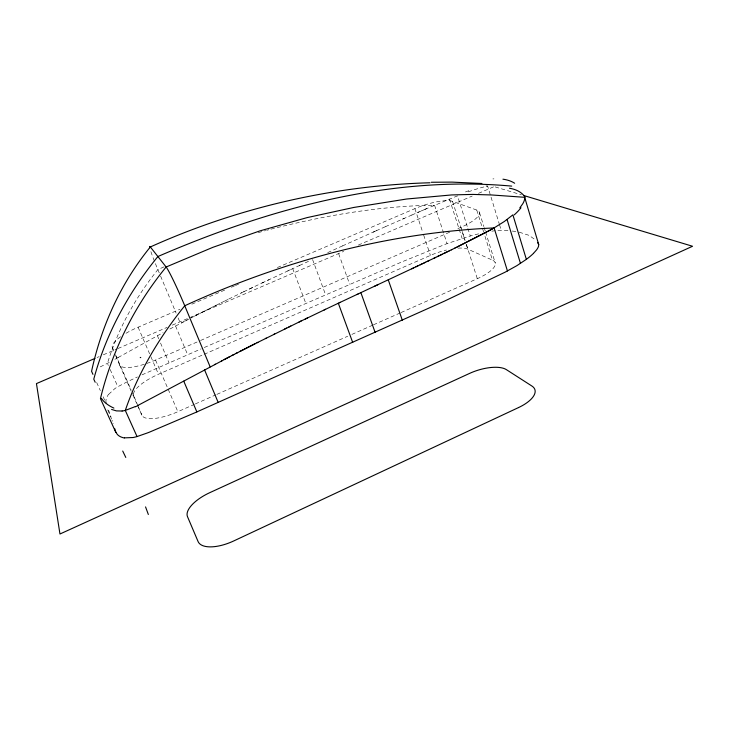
<?xml version="1.0" encoding="UTF-8"?>
<svg xmlns="http://www.w3.org/2000/svg" width="729" height="729" viewBox="0 0 729 729"><rect width="100%" height="100%" fill="white"/><g stroke="black" fill="none" stroke-linecap="round" stroke-linejoin="round"><path stroke-width="0.55" stroke-dasharray="3.65 2.73" d="M108.657 394.362L114.781 388.675A18.79 5.723 -23.8 0 1 117.861 386.707L126.181 382.342A105.067 34.327 -23.7 0 1 128.022 381.431L137.417 376.957M118.153 357.492L163.068 332.634M115.729 358.85L114.863 359.333M109.241 362.45L98.379 367.808M169.875 329.007L185.758 320.687M181.202 323.047L181.968 322.655M182.724 322.254L183.48 321.863M185.002 321.079L187.28 319.894M186.515 320.286L188.793 319.111M191.836 317.552L191.071 317.944L201.086 312.832M194.288 316.295L204.484 311.11M202.78 311.966L207.883 309.397M206.179 310.253L211.273 307.693M209.578 308.549L225.452 300.658M212.977 306.845L219.766 303.464M224.641 301.059L229.517 298.662M228.706 299.063L241.645 292.757M240.962 293.085L245.518 290.889M243.696 291.764L252.799 287.39M249.154 289.131L263.707 282.196M261.884 283.052L300.248 265.146M267.333 280.474L269.147 279.617M287.727 270.924L290.215 269.766M299.409 265.529L310.144 260.608M142 374.852L201.177 348.854M327.695 252.617L344.343 245.081M342.448 245.937L374.633 231.476M164.061 266.832L157.874 269.621C135.448 297.441 117.879 329.226 107.427 363.443L108.339 365.466M373.102 232.159L377.677 230.118M376.155 230.792L386.835 226.045M137.462 405.233L141.891 415.184A33.47 11.063 -23.4 0 0 177.867 411.703L194.342 404.385M195.372 403.921L215.866 394.826M216.887 394.371L347.733 336.242M351.87 334.411L372.446 325.271M373.467 324.815L400.011 313.023M401.023 312.577L477.313 278.688A31.885 10.106 -18 0 0 492.458 260.144L484.667 235.294M385.313 226.719L413.68 214.226M402.499 219.128L404.349 218.308M204.266 347.514L402.49 261.638L447.059 243.604L470.278 236.005A74.722 23.009 -18 0 1 478.807 233.79M138.027 405.971L133.735 395.729A31.784 9.969 -23.3 0 1 158.485 374.25L203.036 354.777M204.065 354.33L430.42 255.396A30.281 9.167 -18.4 0 1 446.43 250.02M417.425 212.604L427.203 208.376M411.812 215.046L419.293 211.793M115.811 355.943L119.465 364.755A34.026 9.75 -23 0 0 155.541 360.053L199.509 340.944M200.539 340.489L449.738 232.168M457.848 228.651L460.883 227.33A32.386 8.894 -18.4 0 0 476.757 210.052L452.518 201.359A30.736 8.055 -18.7 0 0 414.883 208.631L276.446 267.935M421.152 210.982L423.02 210.18M424.87 209.378L457.511 195.846L467.517 227.32M97.057 357.52L99.153 356.618M103.327 354.813L116.913 348.972M117.961 348.526L167.078 327.385M172.299 325.134L343.678 251.377M358.303 245.081L472.21 196.055M478.479 193.358L494.153 186.615M126.008 333.271A32.286 8.775 -22.9 0 1 138.091 327.212L179.981 309.269M191.855 304.175L208.54 297.031M209.578 296.585L225.133 289.923M231.33 287.262L234.428 285.941M235.458 285.504L238.547 284.173M433.081 205.86L434.065 205.441M468.237 191.855L475.199 189.494A49.572 10.115 -23.4 0 1 483.628 187.007L487.619 186.059L499.228 223.776M258.266 232.642L265.666 230.583M266.723 230.3L268.828 229.735M270.942 229.161C324.414 215.629 379.28 205.888 434.557 205.232L447.059 243.604M507.949 230.619L497.087 230.519A48.278 14.562 -17.9 0 0 491.856 231.184M485.997 185.913L487.619 186.059M512.205 231.038L516.232 231.603M519.239 232.177L529.081 235.367L535.76 240.133M495.246 186.943L521.408 194.807M458.022 248.142A30.281 9.167 -18.4 0 1 467.808 249.163L492.458 260.144M107.728 409.826L111.756 419.312M96.665 382.506L100.374 390.662M103.154 396.776L106.243 403.729M110.152 369.512L117.861 386.707M120.595 336.752A32.286 8.775 -22.9 0 0 112.339 347.587L113.697 350.64M115.501 354.704L131.102 389.787M132.423 392.758L133.735 395.729M119.465 364.755L131.22 391.181M132.869 394.899L136.578 403.228M138.091 327.212L149.636 353.847M150.912 356.782L158.485 374.25M155.541 360.053L167.843 388.511M168.189 389.322L177.867 411.703M157.391 335.695L158.731 338.83M160.526 343.013L169.037 362.878M175.561 326L187.672 354.741M159.241 272.883L157.874 269.621A31.739 1.804 66.5 0 1 150.821 251.45M160.608 276.145L176.117 313.124M178.113 317.89L180.446 323.448M138.455 406.992L141.891 415.184M112.339 347.587L114.052 351.715M292.703 268.618L305.761 303.264M312.559 259.506L325.553 294.662M338.657 253.756L349.647 284.219M108.603 410.163L110.981 416.979M414.883 208.631L422.711 232.187M423.677 235.102L430.42 255.396M112.066 420.259L112.375 421.216M449.483 199.026L462.113 238.419M460.883 227.33L465.038 240.324M466.423 244.634L477.313 278.688M452.518 201.359L461.175 228.423M462.131 231.403L464.974 240.306M466.241 244.251L467.808 249.163M467.863 228.405L470.278 236.005M112.986 423.13L113.141 423.613M476.757 210.052L481.714 225.872M482.698 229.015L483.682 232.159M479.5 212.613L483.874 226.591M484.211 227.667L485.213 230.893M485.55 231.968L495.31 263.151M499.556 224.851L501.215 230.236M106.161 402.791A53.509 16.594 -23.4 0 1 108.493 394.407M492.877 178.924A126.737 50.975 -41.8 0 1 493.961 178.86M465.466 191.927A76.399 14.298 -23 0 1 469.239 190.579M118.39 357.128A102.27 5.067 -29.6 0 1 116.057 358.44"/><path stroke-width="1.09" d="M519.823 207.865L522.72 203.819A49.909 18.398 -20 0 0 524.616 199.181L524.67 197.304L491.701 194.971L472.629 194.406L451.615 194.935L406.6 199.017L353.765 207.455L307.091 217.616L260.034 230.856L212.932 247.304L166.13 267.005C134.792 305.342 112.075 350.485 100.447 398.635L115.856 432.443L114.644 428.47M533.473 253.373L536.508 249.956A48.633 15.118 -17.6 0 0 538.585 246.074L538.713 244.507L524.67 197.304M493.633 228.204L504.359 221.479L512.888 214.855L526.356 259.351L516.916 265.638L505.042 272.218L444.389 301.168L195.39 412.568L149.336 432.206A102.251 32.513 -23.6 0 1 147.14 433.035L137.043 436.562A20.813 7.026 -24.2 0 1 133.052 437.528L124.504 437.856M507.457 270.988L494.116 227.94L490.726 229.79M229.899 356.59L138.228 405.269M492.667 228.733L489.751 230.318M488.776 230.838L490.243 230.054M487.792 231.366L489.259 230.583M488.284 231.102L457.074 247.031M486.808 231.895L454.723 248.179M214.508 364.628L215.383 364.163M221.461 360.983L222.327 360.527M224.067 359.616L233.781 354.586M231.84 355.588L237.672 352.59M235.722 353.583L257.929 342.302M239.613 351.588L255.141 343.705M257 342.776L301.15 320.997M265.347 338.584L266.276 338.128M273.894 334.347L274.669 333.955M284.547 329.089L286.625 328.068M288.702 327.057L290.78 326.045M455.106 247.997L451.306 249.856M444.061 253.373L449.401 250.776M449.028 250.967L451.688 249.664M447.378 251.769L440.726 254.986M299.081 322.008L325.571 309.278M305.296 319.001L307.365 317.999M437.373 256.599L442.394 254.175M435.687 257.401L427.258 261.429M434.001 258.212L439.049 255.788M324.159 309.953L340.224 302.335M420.104 264.827L425.572 262.23M423.886 263.032L428.944 260.627M411.666 268.819L417.999 265.83M415.885 266.823L422.209 263.834M339.277 302.781L357.21 294.352M413.771 267.825L358.13 293.924M356.754 294.571L358.586 293.705M374.606 286.215L378.023 284.62M135.339 406.563L125.297 410.427A19.437 12.275 -32.6 0 1 122.117 410.992M94.97 358.413L36.45 383.6L59.96 534.002L692.55 246.256L523.586 195.463M122.108 411.028L116.394 410.892L111.601 409.434M494.116 227.94C387.208 232.633 281.786 261.274 184.747 305.761C159.46 337.135 138.364 372.182 125.297 410.427L137.043 436.562M429.982 182.769C333.818 185.439 238.046 207.464 150.347 246.958A31.739 1.804 66.5 0 0 149.718 247.65M431.322 182.268L452.053 182.113L481.905 183.48M511.722 186.114C390.252 175.151 268.381 208.74 157.883 256.535C128.45 292.511 105.796 334.155 93.777 379.171L95.171 382.242M537.592 242.484L538.713 244.507M92.957 374.36L91.572 371.298C101.322 326.045 120.978 282.879 150.347 246.958L166.13 267.005A34.609 2.16 66.4 0 1 184.747 305.761L210.171 366.924M183.754 381.158L196.857 411.912M204.576 369.895L218.171 402.426M338.32 303.237L352.699 342.466M360.873 292.639L375.134 332.442M388.256 279.827L402.326 320.25M507.083 219.529L520.47 263.424M124.304 437.992A57.081 19.109 -23.6 0 1 116.13 432.315M533.491 253.373A74.167 22.9 -17.9 0 1 526.347 259.351M122.718 451.041A193.012 5.914 65.4 0 1 125.789 457.438M148.342 514.492A193.322 1.522 69.7 0 1 145.554 506.901M113.897 408.094A60.999 30.6 -10 0 1 101.422 398.344M140.223 357.647A57.327 0.847 -22.6 0 1 140.761 357.42M509.48 188.246A126.299 46.191 -36 0 1 525.008 197.049M502.928 179.188A126.737 50.975 -41.8 0 1 514.656 183.252M138.273 405.452A100.821 57.555 -30.5 0 1 135.375 406.746M520.998 207.756A75.78 29.57 -18.1 0 1 514.264 214.873M518.556 407.557L233.745 540.945A32.094 14.143 -24.6 0 1 198.088 541.556L187.508 516.688A30.536 12.794 -24.4 0 1 209.797 492.658L469.631 373.385A29.142 11.81 -17.6 0 1 506.363 369.63L531.915 386.042A30.627 12.967 -17 0 1 518.556 407.557"/></g></svg>
